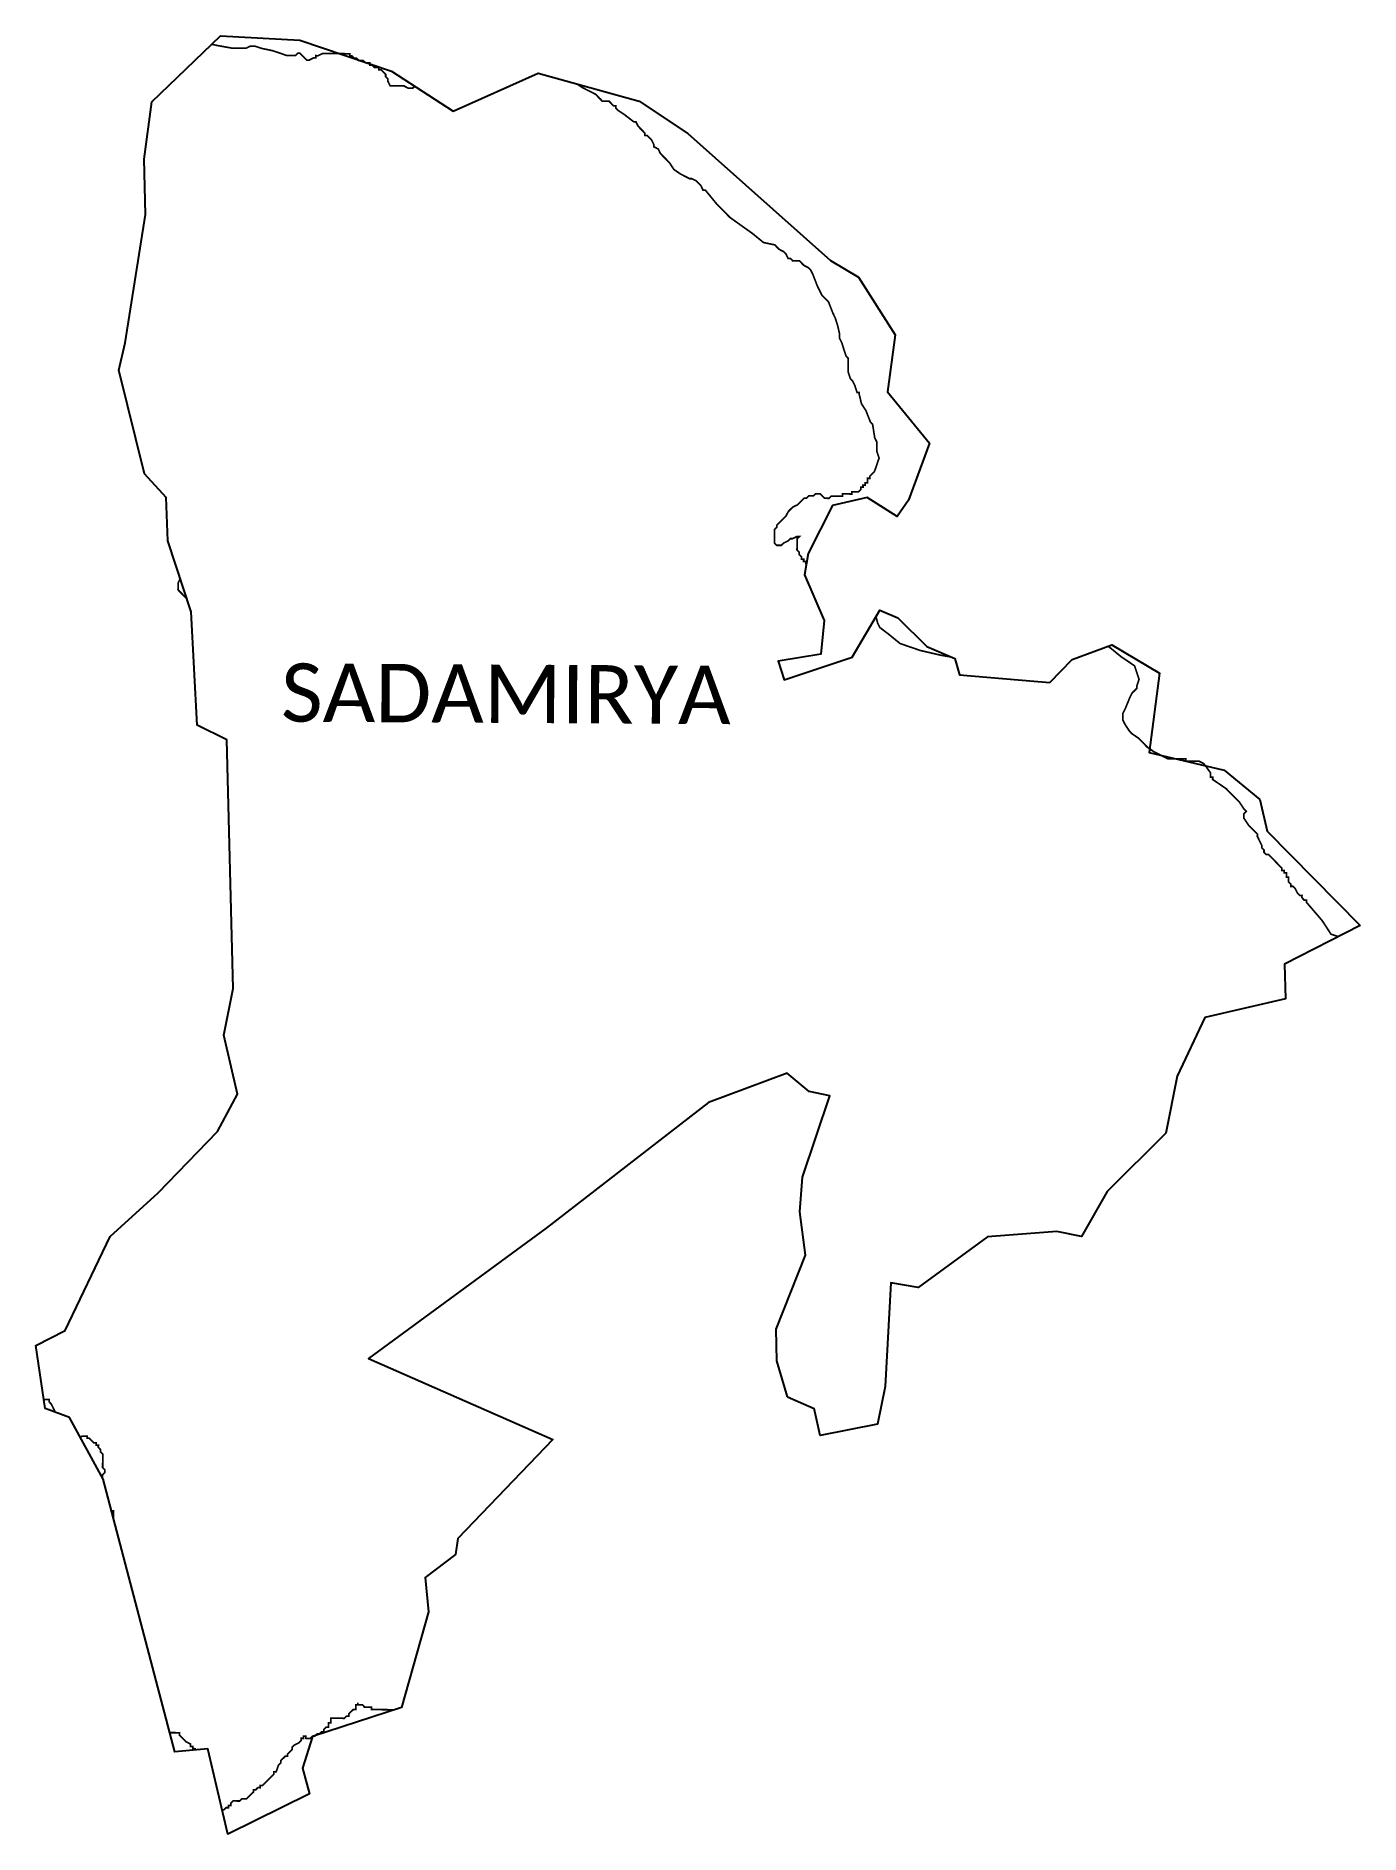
# Model space of a CAD drawing. Header units: metres. Extents: x 314310 to 316673, y 1882543 to 1885750.
import ezdxf

# ---------------------------------------------------------------- set-up
doc = ezdxf.new("R2010")
doc.units = ezdxf.units.M
for name, color, linetype in [('HAZARDS LINE', 1, 'Continuous'), ('village', 3, 'Continuous'), ('VILLAGE NAME', 250, 'Continuous')]:
    doc.layers.add(name, color=color, linetype=linetype)
doc.styles.get("Standard").update_dxf_attribs({"font": 'simplex.shx'})

msp = doc.modelspace()

# ---------------------------------------------------------------- linework, layer by layer
at = {"color": 3, "true_color": 0x00ff00, "flags": 128}
msp.add_lwpolyline([(315650.9, 1883322.8), (315698.5, 1883301.7)], dxfattribs=at)
at = {"layer": 'HAZARDS LINE', "lineweight": 18, "const_width": 3.02}
for points in [[(314624, 1885735), (314636.7, 1885732.4), (314660.8, 1885728.1), (314672.9, 1885728), (314685, 1885727.9), (314693.1, 1885731.9), (314701.2, 1885731.8), (314713.2, 1885727.7), (314733.3, 1885723.5), (314757.4, 1885715.2), (314765.5, 1885715.1), (314773.5, 1885715.1), (314777.6, 1885719.1), (314781.6, 1885719), (314785.6, 1885715), (314789.6, 1885710.9), (314793.6, 1885706.8), (314797.6, 1885706.8), (314805.7, 1885710.8), (314809.7, 1885710.7), (314809.8, 1885714.8), (314813.8, 1885714.7), (314821.9, 1885718.7), (314825.9, 1885718.6), (314834, 1885718.6), (314838, 1885718.5), (314842, 1885718.5), (314846, 1885718.5), (314850.1, 1885718.4), (314854.1, 1885718.4), (314858.1, 1885718.4), (314862.2, 1885718.3), (314866.2, 1885718.3), (314870.2, 1885718.3), (314870.2, 1885714.2), (314874.2, 1885714.2), (314878.2, 1885710.1), (314882.2, 1885710.1), (314886.2, 1885706), (314890.2, 1885706), (314894.3, 1885706), (314898.3, 1885701.9), (314902.3, 1885701.9), (314906.3, 1885701.8), (314906.3, 1885697.8), (314910.3, 1885697.8), (314914.3, 1885693.7), (314918.3, 1885693.7), (314922.4, 1885693.6), (314922.3, 1885689.6), (314926.4, 1885689.6), (314930.3, 1885685.5), (314934.3, 1885681.4), (314934.3, 1885677.4), (314938.3, 1885673.4), (314938.3, 1885669.3), (314942.2, 1885661.2), (314946.2, 1885661.2), (314950.3, 1885661.2), (314954.3, 1885661.1), (314958.3, 1885661.1), (314962.4, 1885661.1), (314966.4, 1885661), (314974.4, 1885656.9), (314978.4, 1885656.9), (314982.5, 1885656.9), (314986.1, 1885660.4)], [(315275.8, 1885664.2), (315284.6, 1885658.3), (315308.6, 1885646), (315320.6, 1885633.8), (315324.6, 1885633.7), (315328.7, 1885633.7), (315332.7, 1885633.7), (315336.7, 1885629.6), (315340.7, 1885625.5), (315344.7, 1885625.5), (315344.7, 1885621.5), (315348.7, 1885617.4), (315360.7, 1885609.3), (315376.7, 1885597), (315380.7, 1885597), (315384.7, 1885588.9), (315392.7, 1885580.8), (315396.7, 1885576.7), (315396.6, 1885572.7), (315400.6, 1885572.6), (315404.6, 1885568.6), (315408.6, 1885564.5), (315412.6, 1885556.4), (315412.6, 1885552.4), (315420.6, 1885548.3), (315424.5, 1885540.2), (315440.5, 1885524), (315448.5, 1885511.8), (315460.5, 1885503.6), (315468.5, 1885499.5), (315476.5, 1885495.4), (315480.5, 1885495.4), (315488.6, 1885491.3), (315492.5, 1885487.2), (315496.5, 1885483.2), (315500.5, 1885475.1), (315504.5, 1885475.1), (315524.5, 1885450.7), (315548.4, 1885426.3), (315588.4, 1885397.8), (315608.4, 1885381.5), (315628.5, 1885377.3), (315632.5, 1885373.2), (315636.5, 1885369.2), (315644.5, 1885365.1), (315648.5, 1885361), (315652.5, 1885352.9), (315656.5, 1885352.9), (315660.5, 1885348.8), (315664.5, 1885348.8), (315668.6, 1885348.7), (315672.6, 1885348.7), (315676.6, 1885344.6), (315680.6, 1885340.6), (315688.6, 1885336.5), (315692.6, 1885332.4), (315696.6, 1885324.3), (315704.4, 1885304.1), (315712.4, 1885287.9), (315724.3, 1885275.7), (315732.2, 1885255.5), (315736.2, 1885247.4), (315740.1, 1885235.3), (315744, 1885219.2), (315743.9, 1885211.1), (315747.9, 1885203), (315755.7, 1885178.8), (315759.7, 1885174.7), (315759.6, 1885166.7), (315759.5, 1885154.6), (315759.5, 1885150.5), (315763.4, 1885138.4), (315767.4, 1885134.4), (315771.4, 1885126.3), (315775.3, 1885114.2), (315779.3, 1885114.1), (315779.3, 1885110.1), (315783.2, 1885093.9), (315791.1, 1885081.8), (315799, 1885061.6), (315803, 1885057.5), (315806.8, 1885033.3), (315810.8, 1885025.2), (315810.6, 1885009.1), (315814.6, 1884997), (315810.4, 1884984.9), (315806.3, 1884972.9), (315798.2, 1884964.9), (315798.1, 1884960.9), (315794.1, 1884960.9), (315794.1, 1884956.9), (315794, 1884952.8), (315790, 1884952.9), (315790, 1884948.8), (315785.9, 1884948.9), (315785.9, 1884944.9), (315781.9, 1884944.9), (315781.8, 1884940.9), (315777.8, 1884936.9), (315773.8, 1884936.9), (315769.7, 1884936.9), (315765.7, 1884937), (315765.7, 1884932.9), (315761.6, 1884933), (315757.6, 1884933), (315753.6, 1884933.1), (315749.6, 1884933.1), (315749.5, 1884929.1), (315745.5, 1884929.1), (315741.5, 1884929.1), (315737.4, 1884929.2), (315733.4, 1884929.2), (315729.4, 1884929.2), (315725.3, 1884925.2), (315721.3, 1884925.3), (315717.3, 1884925.3), (315713.3, 1884929.4), (315709.3, 1884933.4), (315705.2, 1884933.5), (315701.2, 1884933.5), (315697.2, 1884929.5), (315693.1, 1884929.5), (315689.1, 1884929.6), (315685, 1884925.6), (315681, 1884925.6), (315676.9, 1884921.6), (315672.9, 1884917.6), (315668.8, 1884913.6), (315660.7, 1884909.7), (315652.6, 1884901.7), (315648.5, 1884893.7), (315644.4, 1884889.7), (315640.4, 1884885.7), (315636.3, 1884881.7), (315632.3, 1884877.7), (315632.2, 1884873.7), (315628.2, 1884869.7), (315628.1, 1884861.6), (315628.1, 1884857.6), (315628, 1884853.6), (315628, 1884849.5), (315627.9, 1884845.5), (315631.9, 1884841.4), (315636, 1884841.4), (315640, 1884841.4), (315644.1, 1884845.4), (315652.2, 1884849.3), (315656.2, 1884853.3), (315660.2, 1884853.3), (315668.3, 1884857.2), (315672.4, 1884857.2), (315668.3, 1884853.2), (315668.3, 1884849.2), (315668.2, 1884845.2), (315668.2, 1884841.1), (315668.2, 1884837.1), (315668.1, 1884833.1), (315672.1, 1884829), (315672.1, 1884825), (315676.1, 1884820.9), (315676, 1884816.9), (315680.1, 1884816.9), (315680, 1884812.8), (315684.1, 1884812.8), (315684, 1884808.8), (315684.9, 1884808.8)], [(314579.8, 1884744.9), (314579.8, 1884745.8), (314571.8, 1884754), (314563.8, 1884762.1), (314563.9, 1884770.2), (314563.9, 1884774.2), (314568, 1884782.2), (314567.5, 1884782.8)], [(315809.2, 1884714.4), (315812, 1884702.9), (315816, 1884694.8), (315832, 1884682.6), (315852, 1884666.3), (315888.1, 1884653.9), (315924.3, 1884645.5), (315943.6, 1884642.1)], [(316222.6, 1884661.4), (316226.5, 1884659), (316246.5, 1884642.7), (316270.5, 1884626.4), (316274.4, 1884614.3), (316278.4, 1884602.2), (316274.2, 1884590.1), (316274.2, 1884586.1), (316266.1, 1884578.1), (316262, 1884570.1), (316253.8, 1884550), (316249.7, 1884542), (316249.5, 1884529.9), (316253.5, 1884521.8), (316261.5, 1884509.7), (316265.4, 1884505.6), (316277.5, 1884497.4), (316285.4, 1884489.3), (316293.4, 1884481.2), (316305.4, 1884473), (316329.5, 1884460.7), (316361.7, 1884460.4), (316361.7, 1884456.4), (316385.9, 1884456.2), (316393.9, 1884452.1), (316405.8, 1884435.9), (316405.8, 1884427.8), (316409.8, 1884427.8), (316409.7, 1884423.8), (316433.8, 1884407.4), (316457.7, 1884383.1), (316465.7, 1884370.9), (316469.7, 1884366.8), (316465.6, 1884362.9), (316465.5, 1884354.8), (316473.5, 1884342.6), (316477.5, 1884338.6), (316485.5, 1884330.5), (316489.5, 1884326.4), (316489.4, 1884322.4), (316493.4, 1884314.3), (316497.3, 1884306.2), (316497.3, 1884302.1), (316501.3, 1884298.1), (316501.3, 1884294.1), (316505.3, 1884290), (316509.3, 1884290), (316513.3, 1884285.9), (316521.3, 1884277.8), (316525.3, 1884273.7), (316533.2, 1884265.6), (316533.2, 1884261.5), (316537.2, 1884261.5), (316537.2, 1884257.5), (316541.2, 1884257.4), (316541.2, 1884249.4), (316545.2, 1884249.4), (316545.1, 1884241.3), (316549.1, 1884237.2), (316549.1, 1884233.2), (316553.1, 1884233.2), (316557.1, 1884229.1), (316561, 1884221), (316565, 1884217), (316569.1, 1884216.9), (316569, 1884212.9), (316573, 1884208.8), (316577.1, 1884208.8), (316577, 1884204.8), (316604.9, 1884172.3), (316620.8, 1884148), (316632.9, 1884143.9), (316633.4, 1884143.5)], [(314344.8, 1883295.2), (314341.7, 1883301.6), (314337.7, 1883309.7), (314333.7, 1883313.8), (314333.8, 1883317.8), (314329.7, 1883317.9), (314325.7, 1883317.9), (314324.4, 1883317.9)], [(314429.2, 1883177.1), (314429.2, 1883180), (314429.3, 1883184), (314433.3, 1883188), (314433.4, 1883192.1), (314429.4, 1883196.1), (314429.4, 1883204.2), (314429.5, 1883208.2), (314429.5, 1883212.2), (314429.6, 1883216.3), (314429.6, 1883220.3), (314425.6, 1883224.4), (314425.6, 1883228.4), (314421.6, 1883232.5), (314421.7, 1883236.5), (314417.6, 1883236.5), (314417.7, 1883240.5), (314413.7, 1883240.6), (314409.7, 1883244.6), (314405.7, 1883248.7), (314401.6, 1883248.7), (314401.7, 1883252.8), (314397.6, 1883252.8), (314393.6, 1883252.8), (314389.5, 1883250.8)], [(314448.7, 1883104.6), (314448.8, 1883111.4), (314448.8, 1883115.4), (314448.9, 1883119.4), (314444.8, 1883119.4), (314444.8, 1883119.4)], [(314945.2, 1882763), (314945.2, 1882764.6), (314941.2, 1882764.6), (314937.2, 1882764.7), (314929.1, 1882764.7), (314917, 1882764.9), (314913, 1882764.9), (314909, 1882764.9), (314909, 1882769), (314905, 1882769), (314901, 1882769), (314896.9, 1882769.1), (314893, 1882773.1), (314888.9, 1882773.2), (314884.9, 1882773.2), (314884.9, 1882777.2), (314884.9, 1882773.2), (314880.9, 1882773.2), (314880.8, 1882769.2), (314880.8, 1882765.2), (314876.8, 1882765.2), (314872.7, 1882761.2), (314868.6, 1882757.2), (314868.6, 1882753.2), (314864.6, 1882753.2), (314860.5, 1882749.2), (314856.5, 1882749.3), (314852.5, 1882749.3), (314848.4, 1882749.3), (314844.4, 1882749.4), (314840.4, 1882749.4), (314836.4, 1882749.4), (314836.3, 1882745.4), (314836.3, 1882741.4), (314832.3, 1882741.4), (314832.2, 1882737.4), (314832.2, 1882733.4), (314828.2, 1882733.4), (314824.1, 1882729.4), (314824.1, 1882725.4), (314820, 1882725.4), (314816, 1882721.4), (314811.9, 1882721.5), (314807.9, 1882717.5), (314803.9, 1882717.5), (314799.8, 1882713.5), (314795.8, 1882713.5), (314791.7, 1882713.6), (314791.8, 1882717.6), (314787.7, 1882717.6), (314787.7, 1882713.6), (314783.7, 1882713.6), (314783.6, 1882709.6), (314779.6, 1882705.6), (314771.5, 1882701.7), (314767.4, 1882697.7), (314767.4, 1882693.6), (314763.3, 1882689.6), (314759.3, 1882685.7), (314759.2, 1882681.6), (314755.2, 1882681.7), (314747.1, 1882673.7), (314747, 1882669.6), (314743, 1882665.6), (314738.8, 1882653.6), (314734.8, 1882653.6), (314734.8, 1882649.6), (314730.7, 1882645.6), (314726.7, 1882641.6), (314722.6, 1882637.6), (314718.5, 1882633.6), (314714.5, 1882629.6), (314710.4, 1882629.7), (314710.4, 1882625.6), (314706.4, 1882625.7), (314702.3, 1882621.7), (314698.3, 1882621.7), (314698.3, 1882617.7), (314694.2, 1882613.7), (314690.1, 1882609.7), (314686.1, 1882605.7), (314682, 1882605.7), (314678, 1882605.8), (314673.9, 1882601.8), (314669.9, 1882601.8), (314665.9, 1882601.9), (314661.9, 1882601.9), (314657.8, 1882597.9), (314657.8, 1882593.9), (314653.7, 1882593.9), (314653.7, 1882589.9), (314649.7, 1882589.9), (314645.6, 1882585.9), (314642.3, 1882586)], [(314594.2, 1882692.9), (314594.2, 1882695.1), (314590.2, 1882695.2), (314590.2, 1882699.2), (314586.2, 1882699.2), (314586.2, 1882703.3), (314578.2, 1882707.4), (314570.2, 1882715.5), (314566.2, 1882719.6), (314566.3, 1882723.6), (314562.2, 1882723.6), (314558.2, 1882723.7), (314554.2, 1882723.7), (314550.1, 1882723.7), (314549.3, 1882722.9)]]:
    msp.add_lwpolyline(points, dxfattribs=at)
at = {"layer": 'village', "color": 3, "true_color": 0x00ff00}
for points in [[(315650.9, 1883322.8, 0), (315631.9, 1883386.7, 0), (315630.9, 1883443.4, 0), (315683.2, 1883575.3, 0), (315673, 1883652.7, 0), (315678.2, 1883714.4, 0), (315727, 1883859.7, 0), (315689.9, 1883867.4, 0), (315650.5, 1883899.7, 0), (315510.1, 1883847.4, 0), (315220.4, 1883623.5, 0), (314903.8, 1883390.8, 0), (315232.3, 1883246.8, 0), (315062.9, 1883069.9, 0), (315059.1, 1883041.3, 0), (315004.7, 1883000.3, 0), (315010.8, 1882939.4, 0), (314962.7, 1882768.8, 0), (314804, 1882716.7, 0), (314786.1, 1882660.6, 0), (314793.7, 1882631.6, 0), (314798.2, 1882614.7, 0), (314652.4, 1882542.9, 0), (314616.8, 1882695.1, 0), (314558.1, 1882689.5, 0), (314430, 1883175.6, 0), (314370.5, 1883285.9, 0), (314326.7, 1883301.7, 0), (314310.4, 1883414.1, 0), (314362.4, 1883441.2, 0), (314442.9, 1883608.8, 0), (314528.3, 1883686.6, 0), (314634.1, 1883795.7, 0), (314669.8, 1883862.3, 0), (314645.8, 1883967.5, 0), (314662.5, 1884051.1, 0), (314651, 1884494.3, 0), (314597.7, 1884520.4, 0), (314587, 1884722.8, 0), (314545.7, 1884849.7, 0), (314542.5, 1884926.5, 0), (314503.8, 1884968.9, 0), (314458, 1885153.7, 0), (314469.5, 1885202.6, 0), (314505.6, 1885431.3, 0), (314503.7, 1885530.2, 0), (314517.2, 1885632.7, 0), (314639.5, 1885749.9, 0), (314781.2, 1885742.7, 0), (314944.7, 1885687.3, 0), (315054.7, 1885615.8, 0), (315206.2, 1885683.5, 0), (315386.7, 1885633.4, 0), (315473.5, 1885575.9, 0), (315728, 1885349.6, 0), (315777.8, 1885319.8, 0), (315843.4, 1885216.6, 0), (315829.9, 1885115, 0), (315904.4, 1885023.5, 0), (315867.3, 1884922.2, 0), (315846.7, 1884892.7, 0), (315793.4, 1884926.9, 0), (315731.2, 1884912.4, 0), (315687.8, 1884826.8, 0), (315681.7, 1884788.8, 0), (315716.7, 1884707.5, 0), (315710.5, 1884647.3, 0), (315634.4, 1884634.9, 0), (315645.1, 1884601.3, 0), (315766.8, 1884642.1, 0), (315815.7, 1884725.5, 0), (315848.2, 1884712.2, 0), (315899.5, 1884661.1, 0), (315949.6, 1884639.6, 0), (315957.8, 1884610.2, 0), (316090.4, 1884599, 0), (316119, 1884597, 0), (316158.9, 1884637.9, 0), (316230, 1884664.1, 0), (316314.6, 1884613.6, 0), (316296.6, 1884472, 0), (316430.5, 1884440.7, 0), (316493.7, 1884387.9, 0), (316507.2, 1884331.8, 0), (316672.7, 1884163.6, 0)], [(316672.7, 1884163.6, 0), (316537.7, 1884094.5, 0), (316539.4, 1884032.4, 0), (316395.7, 1883999.5, 0), (316346.4, 1883894.4, 0), (316325.9, 1883793.1, 0), (316221.4, 1883689, 0), (316176, 1883608.7, 0), (316131.6, 1883617.8, 0), (316007.9, 1883608.1, 0), (315884.1, 1883517.8, 0), (315835.7, 1883526.2, 0), (315825.2, 1883340.9, 0), (315812, 1883274.1, 0), (315709.5, 1883253.5, 0), (315698.5, 1883301.7, 0)]]:
    msp.add_polyline3d(points, dxfattribs=at)

# ---------------------------------------------------------------- texts
at = {"layer": 'VILLAGE NAME', "insert": (314747.9, 1884631), "char_height": 104.042, "attachment_point": 1, "rotation": 359.6762}
msp.add_mtext_dynamic_manual_height_columns('{\\fCalibri|b0|i0|c0|p34;SADAMIRYA}', width=1115.134, gutter_width=520.2, heights=[0], dxfattribs=at)

doc.saveas('drawing.dxf')
